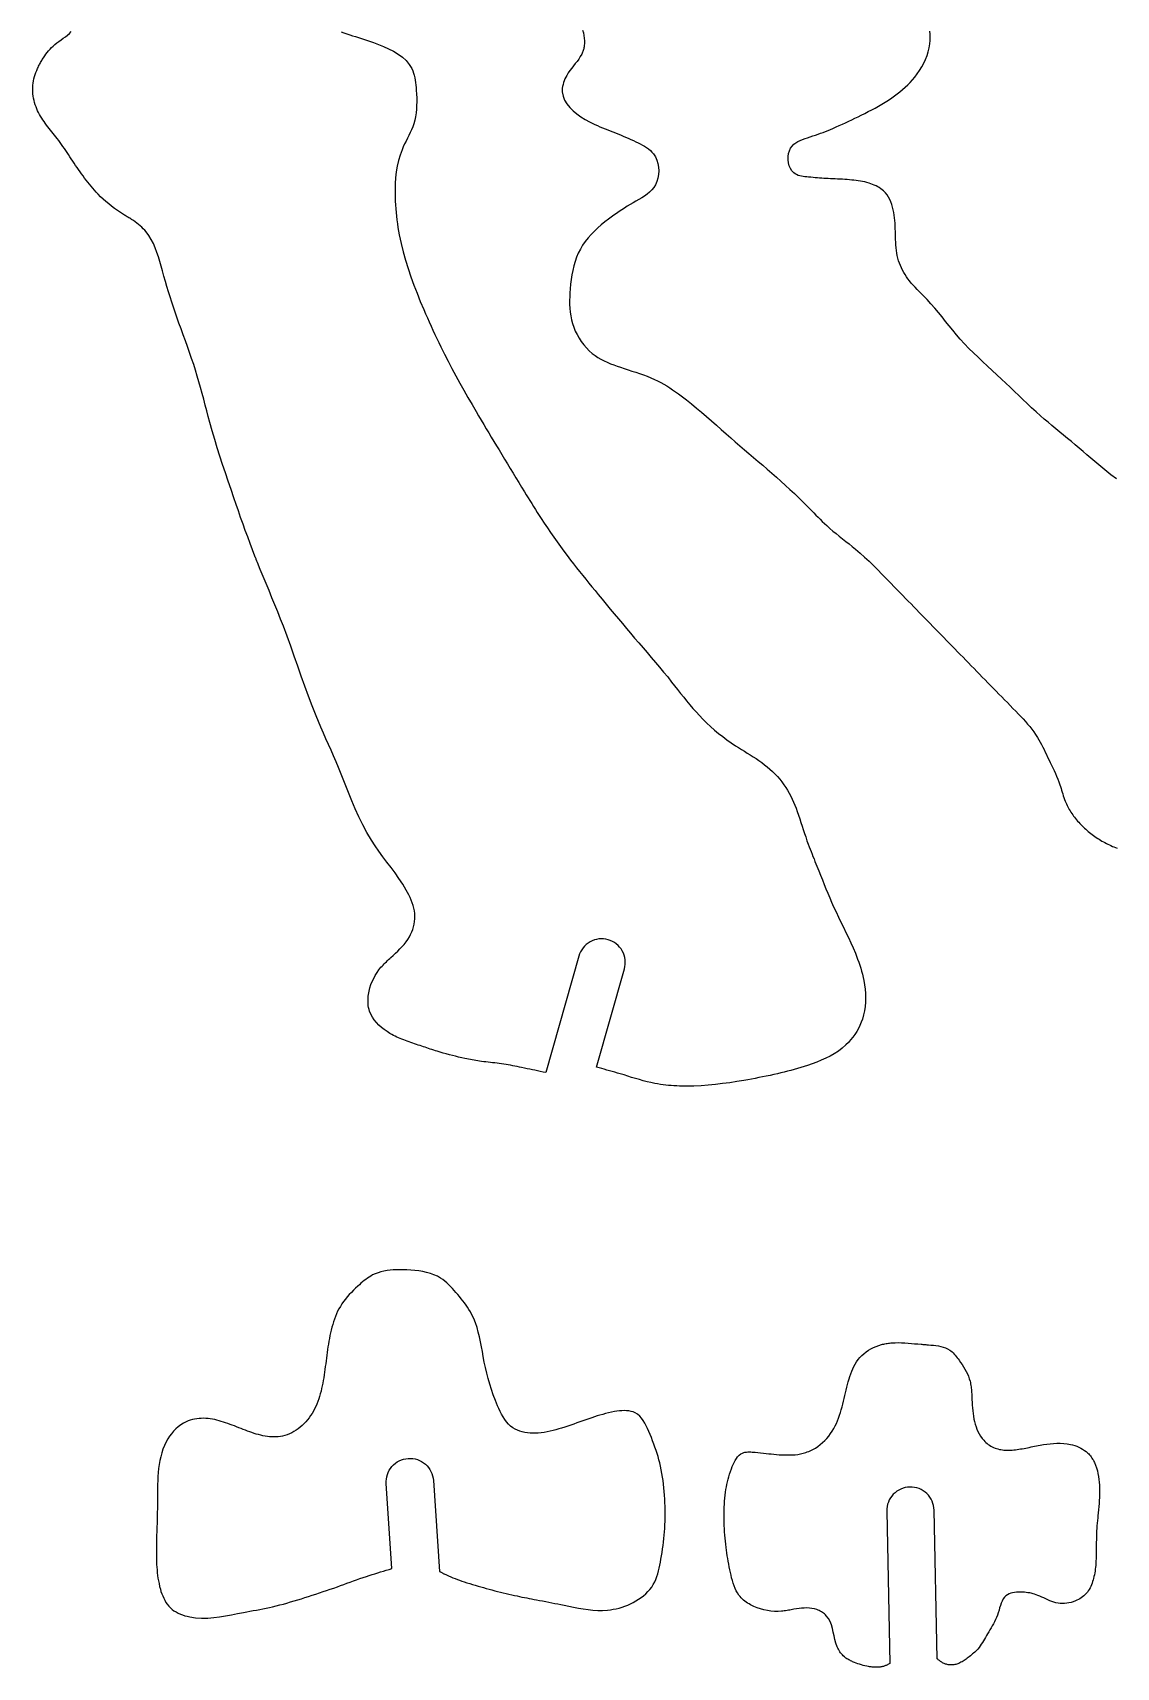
# Model space of a CAD drawing. Extents: x 0 to 940, y 0 to 559.
# Drawn here: x 483.5 to 621, y 3.7 to 211.2 of the extents above; entities that cross this region are included whole.
import ezdxf

# ---------------------------------------------------------------- set-up
doc = ezdxf.new("R2010")
doc.units = 0
doc.layers.add('CK_LEVEL_1', color=1, linetype='CONTINUOUS')

msp = doc.modelspace()

# ---------------------------------------------------------------- linework, layer by layer
at = {"layer": 'CK_LEVEL_1'}
msp.add_lwpolyline([(522.61, 211.28), (522.98, 211.15), (523.34, 211.02), (523.71, 210.9), (524.08, 210.78), (524.45, 210.66), (524.82, 210.54), (525.19, 210.42), (525.57, 210.3), (525.95, 210.18), (526.33, 210.05), (526.71, 209.91), (527.36, 209.67), (528.01, 209.41), (528.65, 209.12), (529.27, 208.8), (529.85, 208.45), (530.39, 208.06), (530.86, 207.62), (531.27, 207.13), (531.59, 206.6), (531.71, 206.32), (531.82, 206.04), (531.9, 205.75), (531.97, 205.45), (532.02, 205.14), (532.07, 204.82), (532.1, 204.51), (532.13, 204.19), (532.16, 203.87), (532.19, 203.37), (532.21, 202.89), (532.21, 202.4), (532.2, 201.92), (532.18, 201.44), (532.13, 200.97), (532.06, 200.5), (531.96, 200.04), (531.83, 199.59), (531.7, 199.22), (531.55, 198.85), (531.39, 198.49), (531.22, 198.12), (531.04, 197.76), (530.86, 197.4), (530.68, 197.04), (530.51, 196.67), (530.35, 196.3), (530.1, 195.62), (529.9, 194.92), (529.74, 194.2), (529.62, 193.48), (529.53, 192.75), (529.48, 192.01), (529.46, 191.27), (529.46, 190.53), (529.49, 189.79), (529.51, 189.31), (529.55, 188.82), (529.59, 188.34), (529.64, 187.87), (529.69, 187.39), (529.76, 186.91), (529.83, 186.44), (529.91, 185.97), (529.99, 185.5), (530.22, 184.42), (530.49, 183.34), (530.79, 182.28), (531.12, 181.22), (531.47, 180.17), (531.85, 179.12), (532.25, 178.08), (532.67, 177.05), (533.1, 176.02), (533.33, 175.49), (533.56, 174.96), (533.79, 174.44), (534.03, 173.91), (534.27, 173.39), (534.52, 172.86), (534.76, 172.34), (535.01, 171.82), (535.27, 171.3), (535.73, 170.37), (536.21, 169.45), (536.69, 168.52), (537.19, 167.6), (537.69, 166.69), (538.2, 165.78), (538.71, 164.87), (539.23, 163.97), (539.75, 163.06), (540.07, 162.52), (540.39, 161.97), (540.71, 161.43), (541.03, 160.89), (541.36, 160.35), (541.68, 159.81), (542.01, 159.27), (542.33, 158.73), (542.66, 158.19), (543.01, 157.6), (543.37, 157.01), (543.73, 156.42), (544.09, 155.83), (544.45, 155.24), (544.81, 154.66), (545.16, 154.07), (545.52, 153.48), (545.88, 152.89), (546.11, 152.51), (546.34, 152.13), (546.58, 151.76), (546.81, 151.38), (547.04, 151), (547.28, 150.62), (547.51, 150.25), (547.75, 149.87), (547.99, 149.5), (548.39, 148.9), (548.79, 148.3), (549.19, 147.7), (549.6, 147.11), (550.02, 146.53), (550.44, 145.94), (550.87, 145.36), (551.3, 144.79), (551.74, 144.22), (552.12, 143.72), (552.5, 143.24), (552.89, 142.75), (553.28, 142.27), (553.67, 141.78), (554.06, 141.3), (554.45, 140.82), (554.84, 140.34), (555.24, 139.86), (555.75, 139.24), (556.26, 138.62), (556.77, 138), (557.29, 137.39), (557.8, 136.77), (558.32, 136.15), (558.84, 135.54), (559.35, 134.92), (559.87, 134.31), (560.4, 133.7), (560.93, 133.08), (561.45, 132.47), (561.98, 131.85), (562.5, 131.23), (563.02, 130.61), (563.54, 129.99), (564.06, 129.37), (564.56, 128.73), (564.94, 128.25), (565.32, 127.77), (565.7, 127.29), (566.09, 126.81), (566.47, 126.33), (566.86, 125.85), (567.26, 125.39), (567.66, 124.93), (568.08, 124.48), (568.54, 124), (569.02, 123.53), (569.51, 123.08), (570.01, 122.64), (570.52, 122.21), (571.05, 121.8), (571.58, 121.4), (572.13, 121.02), (572.68, 120.64), (573.05, 120.41), (573.42, 120.17), (573.79, 119.94), (574.16, 119.71), (574.53, 119.48), (574.9, 119.25), (575.27, 119.01), (575.63, 118.76), (575.99, 118.51), (576.34, 118.24), (576.69, 117.96), (577.03, 117.67), (577.36, 117.37), (577.68, 117.06), (577.99, 116.74), (578.28, 116.4), (578.56, 116.06), (578.82, 115.7), (579.06, 115.35), (579.27, 115), (579.48, 114.63), (579.67, 114.26), (579.86, 113.88), (580.03, 113.49), (580.19, 113.1), (580.35, 112.71), (580.5, 112.31), (580.66, 111.85), (580.82, 111.38), (580.97, 110.92), (581.12, 110.45), (581.27, 109.99), (581.43, 109.52), (581.58, 109.06), (581.74, 108.59), (581.9, 108.13), (582.01, 107.82), (582.13, 107.51), (582.25, 107.2), (582.38, 106.89), (582.5, 106.58), (582.63, 106.27), (582.75, 105.96), (582.88, 105.65), (583, 105.34), (583.24, 104.77), (583.47, 104.2), (583.69, 103.62), (583.92, 103.05), (584.15, 102.48), (584.39, 101.91), (584.63, 101.34), (584.87, 100.77), (585.12, 100.21), (585.43, 99.55), (585.74, 98.9), (586.05, 98.25), (586.37, 97.6), (586.69, 96.95), (587, 96.3), (587.3, 95.64), (587.6, 94.98), (587.88, 94.31), (588.03, 93.94), (588.17, 93.56), (588.31, 93.18), (588.44, 92.8), (588.56, 92.41), (588.67, 92.02), (588.78, 91.63), (588.87, 91.23), (588.95, 90.83), (589.05, 90.29), (589.12, 89.74), (589.16, 89.19), (589.18, 88.64), (589.16, 88.1), (589.12, 87.55), (589.04, 87.01), (588.93, 86.48), (588.78, 85.95), (588.63, 85.54), (588.46, 85.14), (588.27, 84.74), (588.05, 84.36), (587.81, 83.99), (587.55, 83.64), (587.28, 83.3), (586.99, 82.97), (586.68, 82.66), (586.21, 82.26), (585.72, 81.89), (585.21, 81.55), (584.68, 81.25), (584.12, 80.97), (583.56, 80.71), (582.98, 80.47), (582.4, 80.25), (581.81, 80.05), (581.39, 79.92), (580.97, 79.79), (580.55, 79.66), (580.12, 79.54), (579.7, 79.43), (579.27, 79.32), (578.85, 79.21), (578.42, 79.11), (578, 79.01), (577.53, 78.9), (577.06, 78.8), (576.58, 78.7), (576.11, 78.6), (575.64, 78.51), (575.17, 78.42), (574.69, 78.33), (574.22, 78.24), (573.74, 78.16), (572.84, 78.01), (571.93, 77.87), (571.02, 77.75), (570.11, 77.64), (569.2, 77.55), (568.29, 77.48), (567.38, 77.44), (566.47, 77.43), (565.55, 77.44), (565.21, 77.46), (564.86, 77.47), (564.51, 77.5), (564.16, 77.53), (563.82, 77.56), (563.47, 77.61), (563.13, 77.65), (562.78, 77.71), (562.44, 77.77), (561.94, 77.88), (561.45, 77.99), (560.96, 78.12), (560.47, 78.26), (559.98, 78.4), (559.49, 78.55), (559, 78.7), (558.52, 78.85), (558.03, 79), (557.7, 79.1), (557.36, 79.2), (557.03, 79.29), (556.69, 79.39), (556.36, 79.48), (556.02, 79.57), (555.69, 79.67), (555.35, 79.76), (555.02, 79.85), (558.57, 92.31, 0.414214), (556.5, 96.02, 0.414214), (552.79, 93.95), (548.58, 79.15), (548.58, 79.15), (548.24, 79.22), (547.9, 79.29), (547.56, 79.37), (547.22, 79.44), (546.89, 79.51), (546.55, 79.58), (546.21, 79.65), (545.87, 79.73), (545.53, 79.8), (545.25, 79.86), (544.97, 79.92), (544.68, 79.97), (544.4, 80.03), (544.12, 80.08), (543.83, 80.14), (543.55, 80.18), (543.26, 80.23), (542.98, 80.27), (542.69, 80.31), (542.41, 80.34), (542.13, 80.38), (541.84, 80.41), (541.56, 80.44), (541.27, 80.47), (540.99, 80.5), (540.71, 80.53), (540.42, 80.57), (540.19, 80.6), (539.95, 80.64), (539.72, 80.68), (539.49, 80.72), (539.25, 80.76), (539.02, 80.8), (538.79, 80.85), (538.56, 80.89), (538.32, 80.94), (537.93, 81.03), (537.53, 81.12), (537.14, 81.22), (536.75, 81.31), (536.36, 81.42), (535.96, 81.52), (535.58, 81.63), (535.19, 81.75), (534.8, 81.86), (534.58, 81.93), (534.37, 82), (534.15, 82.07), (533.94, 82.14), (533.72, 82.21), (533.51, 82.28), (533.3, 82.36), (533.08, 82.43), (532.87, 82.5), (532.63, 82.58), (532.4, 82.65), (532.17, 82.73), (531.94, 82.81), (531.71, 82.89), (531.48, 82.97), (531.25, 83.05), (531.02, 83.13), (530.79, 83.22), (530.57, 83.3), (530.34, 83.39), (530.12, 83.48), (529.9, 83.57), (529.68, 83.67), (529.47, 83.78), (529.25, 83.88), (529.04, 84), (528.82, 84.12), (528.45, 84.35), (528.09, 84.61), (527.74, 84.88), (527.41, 85.18), (527.11, 85.49), (526.83, 85.83), (526.59, 86.18), (526.39, 86.55), (526.23, 86.94), (526.16, 87.17), (526.11, 87.4), (526.07, 87.63), (526.05, 87.87), (526.04, 88.11), (526.04, 88.35), (526.05, 88.59), (526.07, 88.84), (526.1, 89.08), (526.18, 89.5), (526.28, 89.92), (526.41, 90.32), (526.57, 90.72), (526.75, 91.11), (526.95, 91.48), (527.18, 91.84), (527.42, 92.19), (527.68, 92.52), (527.81, 92.67), (527.94, 92.81), (528.08, 92.95), (528.22, 93.09), (528.36, 93.23), (528.5, 93.37), (528.64, 93.5), (528.79, 93.63), (528.94, 93.77), (529.23, 94.03), (529.52, 94.3), (529.81, 94.57), (530.09, 94.85), (530.36, 95.14), (530.62, 95.43), (530.86, 95.74), (531.08, 96.06), (531.29, 96.4), (531.44, 96.7), (531.58, 97.01), (531.7, 97.33), (531.79, 97.65), (531.87, 97.99), (531.93, 98.32), (531.96, 98.66), (531.97, 99), (531.96, 99.33), (531.92, 99.68), (531.85, 100.03), (531.76, 100.37), (531.65, 100.71), (531.52, 101.04), (531.38, 101.37), (531.22, 101.7), (531.06, 102.02), (530.88, 102.33), (530.43, 103.07), (529.95, 103.79), (529.46, 104.5), (528.95, 105.19), (528.43, 105.87), (527.92, 106.56), (527.41, 107.24), (526.92, 107.94), (526.46, 108.65), (525.89, 109.61), (525.36, 110.59), (524.88, 111.6), (524.42, 112.63), (523.98, 113.67), (523.56, 114.72), (523.14, 115.78), (522.73, 116.83), (522.3, 117.88), (521.99, 118.62), (521.67, 119.35), (521.35, 120.08), (521.03, 120.81), (520.7, 121.54), (520.38, 122.26), (520.06, 122.99), (519.74, 123.72), (519.44, 124.45), (518.94, 125.7), (518.46, 126.95), (518, 128.22), (517.56, 129.49), (517.11, 130.76), (516.67, 132.03), (516.22, 133.3), (515.77, 134.57), (515.3, 135.83), (514.94, 136.73), (514.58, 137.64), (514.21, 138.53), (513.84, 139.43), (513.47, 140.33), (513.09, 141.22), (512.72, 142.12), (512.35, 143.02), (511.99, 143.92), (511.96, 144.01), (511.92, 144.09), (511.89, 144.18), (511.85, 144.26), (511.82, 144.35), (511.79, 144.43), (511.75, 144.52), (511.72, 144.6), (511.69, 144.69), (511.37, 145.51), (511.06, 146.33), (510.76, 147.15), (510.46, 147.97), (510.17, 148.79), (509.87, 149.62), (509.58, 150.45), (509.3, 151.27), (509.01, 152.1), (508.65, 153.16), (508.29, 154.22), (507.93, 155.28), (507.58, 156.34), (507.24, 157.4), (506.91, 158.47), (506.58, 159.54), (506.27, 160.61), (505.96, 161.68), (505.76, 162.42), (505.57, 163.15), (505.37, 163.89), (505.18, 164.63), (504.99, 165.37), (504.79, 166.1), (504.58, 166.84), (504.37, 167.57), (504.15, 168.3), (503.91, 169.06), (503.65, 169.81), (503.39, 170.56), (503.13, 171.31), (502.86, 172.06), (502.58, 172.81), (502.31, 173.55), (502.04, 174.3), (501.78, 175.04), (501.56, 175.69), (501.34, 176.33), (501.13, 176.97), (500.92, 177.62), (500.72, 178.27), (500.52, 178.93), (500.33, 179.59), (500.13, 180.25), (499.95, 180.92), (499.78, 181.51), (499.62, 182.1), (499.44, 182.69), (499.25, 183.27), (499.04, 183.83), (498.8, 184.38), (498.53, 184.91), (498.22, 185.42), (497.86, 185.89), (497.69, 186.09), (497.51, 186.28), (497.31, 186.47), (497.11, 186.65), (496.91, 186.82), (496.7, 186.99), (496.48, 187.15), (496.26, 187.3), (496.03, 187.45), (495.92, 187.53), (495.8, 187.6), (495.69, 187.67), (495.57, 187.74), (495.46, 187.8), (495.34, 187.87), (495.23, 187.94), (495.11, 188.01), (495, 188.08), (494.61, 188.33), (494.23, 188.58), (493.85, 188.85), (493.49, 189.13), (493.13, 189.42), (492.78, 189.72), (492.43, 190.03), (492.1, 190.34), (491.78, 190.67), (491.55, 190.91), (491.33, 191.16), (491.11, 191.41), (490.89, 191.66), (490.68, 191.92), (490.48, 192.18), (490.27, 192.45), (490.07, 192.71), (489.88, 192.98), (489.68, 193.25), (489.49, 193.51), (489.3, 193.78), (489.12, 194.05), (488.93, 194.32), (488.75, 194.6), (488.56, 194.87), (488.38, 195.14), (488.2, 195.42), (488.02, 195.68), (487.85, 195.94), (487.68, 196.2), (487.5, 196.46), (487.32, 196.71), (487.14, 196.97), (486.96, 197.22), (486.78, 197.48), (486.59, 197.73), (486.42, 197.94), (486.25, 198.15), (486.08, 198.37), (485.91, 198.58), (485.74, 198.79), (485.57, 199), (485.4, 199.22), (485.23, 199.44), (485.07, 199.66), (484.92, 199.87), (484.76, 200.1), (484.62, 200.32), (484.48, 200.55), (484.35, 200.78), (484.22, 201.02), (484.1, 201.26), (484, 201.51), (483.9, 201.76), (483.8, 202.02), (483.72, 202.28), (483.65, 202.55), (483.59, 202.83), (483.54, 203.1), (483.51, 203.38), (483.49, 203.66), (483.48, 203.94), (483.49, 204.21), (483.51, 204.49), (483.54, 204.77), (483.59, 205.04), (483.64, 205.31), (483.71, 205.58), (483.8, 205.85), (483.89, 206.12), (483.99, 206.38), (484.1, 206.63), (484.16, 206.76), (484.22, 206.89), (484.28, 207.02), (484.35, 207.14), (484.42, 207.27), (484.48, 207.39), (484.56, 207.51), (484.63, 207.64), (484.7, 207.76), (484.85, 207.99), (485, 208.22), (485.16, 208.44), (485.32, 208.66), (485.5, 208.87), (485.68, 209.07), (485.87, 209.27), (486.06, 209.46), (486.27, 209.65), (486.53, 209.86), (486.81, 210.06), (487.08, 210.25), (487.36, 210.45), (487.63, 210.64), (487.89, 210.85), (488.13, 211.07), (488.35, 211.3)], format="xyb", dxfattribs=at)
for points in [[(553.27, 211.47), (553.36, 211.14), (553.43, 210.81), (553.48, 210.47), (553.51, 210.14), (553.51, 209.81), (553.48, 209.48), (553.46, 209.36), (553.43, 209.24), (553.4, 209.13), (553.37, 209.01), (553.33, 208.9), (553.29, 208.78), (553.25, 208.67), (553.2, 208.56), (553.15, 208.45), (552.97, 208.13), (552.78, 207.82), (552.56, 207.52), (552.34, 207.23), (552.11, 206.95), (551.88, 206.66), (551.66, 206.36), (551.44, 206.05), (551.25, 205.73), (551.13, 205.51), (551.02, 205.29), (550.93, 205.06), (550.85, 204.82), (550.78, 204.58), (550.73, 204.35), (550.69, 204.11), (550.68, 203.87), (550.68, 203.64), (550.78, 203.11), (550.98, 202.6), (551.27, 202.12), (551.64, 201.67), (552.07, 201.24), (552.54, 200.85), (553.06, 200.49), (553.59, 200.16), (554.13, 199.86), (554.47, 199.68), (554.8, 199.52), (555.14, 199.37), (555.47, 199.23), (555.8, 199.09), (556.12, 198.96), (556.45, 198.83), (556.78, 198.7), (557.1, 198.57), (557.43, 198.44), (557.75, 198.31), (558.07, 198.18), (558.4, 198.04), (558.72, 197.9), (559.05, 197.76), (559.38, 197.61), (559.71, 197.46), (560.04, 197.31), (560.32, 197.18), (560.59, 197.04), (560.87, 196.9), (561.14, 196.75), (561.39, 196.58), (561.64, 196.4), (561.86, 196.21), (562.07, 196), (562.26, 195.77), (562.5, 195.4), (562.68, 194.98), (562.81, 194.54), (562.89, 194.09), (562.92, 193.62), (562.9, 193.15), (562.82, 192.7), (562.7, 192.26), (562.52, 191.86), (562.31, 191.52), (562.06, 191.2), (561.77, 190.92), (561.46, 190.66), (561.12, 190.41), (560.77, 190.19), (560.41, 189.97), (560.04, 189.76), (559.67, 189.55), (559.31, 189.33), (558.94, 189.12), (558.59, 188.9), (558.24, 188.68), (557.89, 188.45), (557.55, 188.22), (557.22, 187.99), (556.88, 187.74), (556.55, 187.49), (556.09, 187.14), (555.63, 186.76), (555.19, 186.38), (554.76, 185.97), (554.35, 185.55), (553.96, 185.11), (553.6, 184.66), (553.27, 184.19), (552.98, 183.69), (552.72, 183.18), (552.5, 182.65), (552.31, 182.11), (552.15, 181.55), (552.01, 180.98), (551.9, 180.41), (551.81, 179.82), (551.74, 179.24), (551.69, 178.65), (551.65, 178.15), (551.63, 177.66), (551.62, 177.16), (551.62, 176.67), (551.65, 176.18), (551.69, 175.69), (551.76, 175.21), (551.86, 174.73), (551.98, 174.25), (552.15, 173.77), (552.34, 173.29), (552.56, 172.83), (552.82, 172.38), (553.1, 171.94), (553.41, 171.53), (553.74, 171.14), (554.1, 170.78), (554.49, 170.45), (554.84, 170.18), (555.21, 169.94), (555.59, 169.71), (555.98, 169.51), (556.39, 169.32), (556.8, 169.14), (557.21, 168.98), (557.63, 168.83), (558.06, 168.68), (558.55, 168.52), (559.04, 168.36), (559.53, 168.21), (560.02, 168.05), (560.5, 167.89), (560.98, 167.73), (561.46, 167.55), (561.93, 167.36), (562.4, 167.15), (562.79, 166.96), (563.18, 166.76), (563.57, 166.54), (563.94, 166.32), (564.32, 166.08), (564.69, 165.84), (565.05, 165.59), (565.42, 165.33), (565.77, 165.07), (566.44, 164.56), (567.09, 164.04), (567.73, 163.51), (568.37, 162.97), (568.99, 162.43), (569.62, 161.88), (570.24, 161.33), (570.86, 160.78), (571.48, 160.23), (572.06, 159.72), (572.64, 159.22), (573.21, 158.72), (573.79, 158.22), (574.38, 157.73), (574.96, 157.23), (575.54, 156.73), (576.12, 156.24), (576.7, 155.74), (577.28, 155.23), (577.86, 154.72), (578.44, 154.21), (579.01, 153.69), (579.58, 153.17), (580.15, 152.65), (580.71, 152.11), (581.26, 151.58), (581.8, 151.03), (582.07, 150.76), (582.34, 150.48), (582.6, 150.2), (582.87, 149.93), (583.14, 149.66), (583.41, 149.39), (583.68, 149.12), (583.96, 148.85), (584.24, 148.59), (584.63, 148.24), (585.03, 147.9), (585.43, 147.57), (585.84, 147.24), (586.26, 146.91), (586.67, 146.59), (587.08, 146.26), (587.49, 145.93), (587.9, 145.6), (588.48, 145.1), (589.05, 144.58), (589.61, 144.06), (590.17, 143.52), (590.71, 142.98), (591.25, 142.43), (591.79, 141.88), (592.32, 141.33), (592.86, 140.77), (593.2, 140.42), (593.55, 140.06), (593.9, 139.7), (594.24, 139.35), (594.59, 138.99), (594.94, 138.64), (595.29, 138.28), (595.63, 137.93), (595.98, 137.57), (596.33, 137.21), (596.67, 136.86), (597.02, 136.5), (597.37, 136.15), (597.72, 135.79), (598.06, 135.43), (598.41, 135.08), (598.76, 134.72), (599.1, 134.37), (599.45, 134.01), (599.8, 133.65), (600.15, 133.29), (600.49, 132.94), (600.84, 132.58), (601.19, 132.22), (601.54, 131.87), (601.89, 131.51), (602.24, 131.15), (602.59, 130.79), (602.94, 130.43), (603.29, 130.07), (603.64, 129.71), (603.99, 129.35), (604.34, 128.99), (604.69, 128.63), (605.04, 128.28), (605.39, 127.92), (605.75, 127.56), (606.1, 127.2), (606.46, 126.84), (606.81, 126.48), (607.17, 126.12), (607.52, 125.76), (607.88, 125.39), (608.23, 125.03), (608.58, 124.66), (608.87, 124.35), (609.16, 124.04), (609.45, 123.72), (609.73, 123.4), (610, 123.07), (610.26, 122.74), (610.52, 122.41), (610.76, 122.06), (610.99, 121.71), (611.17, 121.41), (611.34, 121.1), (611.51, 120.79), (611.67, 120.48), (611.82, 120.16), (611.97, 119.84), (612.12, 119.52), (612.27, 119.2), (612.42, 118.88), (612.59, 118.53), (612.76, 118.18), (612.93, 117.83), (613.09, 117.48), (613.26, 117.13), (613.41, 116.77), (613.56, 116.42), (613.7, 116.06), (613.83, 115.69), (613.91, 115.46), (613.98, 115.23), (614.05, 114.99), (614.12, 114.76), (614.19, 114.53), (614.26, 114.29), (614.34, 114.06), (614.42, 113.83), (614.51, 113.61), (614.58, 113.42), (614.66, 113.25), (614.75, 113.07), (614.84, 112.9), (614.93, 112.72), (615.03, 112.55), (615.13, 112.38), (615.23, 112.22), (615.34, 112.06), (615.46, 111.89), (615.58, 111.72), (615.7, 111.56), (615.83, 111.4), (615.96, 111.24), (616.09, 111.08), (616.23, 110.93), (616.36, 110.78), (616.51, 110.63), (616.65, 110.48), (616.8, 110.33), (616.96, 110.19), (617.11, 110.04), (617.27, 109.91), (617.43, 109.77), (617.6, 109.63), (617.76, 109.5), (617.93, 109.37), (618.1, 109.25), (618.28, 109.12), (618.45, 109), (618.63, 108.88), (618.81, 108.77), (618.99, 108.66), (619.17, 108.55), (619.36, 108.44), (619.55, 108.34), (619.73, 108.24), (619.92, 108.14), (620.11, 108.05), (620.3, 107.96), (620.5, 107.87), (620.69, 107.79), (620.89, 107.71), (621.09, 107.64)], [(621, 154.51), (620.29, 155.05), (619.78, 155.46), (619.27, 155.87), (618.77, 156.29), (618.27, 156.71), (617.77, 157.14), (617.27, 157.56), (616.78, 157.99), (616.28, 158.42), (615.78, 158.84), (615.29, 159.25), (614.8, 159.66), (614.3, 160.07), (613.81, 160.47), (613.32, 160.88), (612.83, 161.29), (612.34, 161.7), (611.85, 162.12), (611.37, 162.54), (610.81, 163.04), (610.25, 163.55), (609.7, 164.07), (609.15, 164.58), (608.61, 165.11), (608.06, 165.63), (607.52, 166.15), (606.97, 166.67), (606.42, 167.19), (605.82, 167.74), (605.23, 168.29), (604.63, 168.84), (604.03, 169.4), (603.45, 169.95), (602.86, 170.52), (602.29, 171.09), (601.73, 171.67), (601.19, 172.27), (600.71, 172.82), (600.24, 173.38), (599.79, 173.94), (599.33, 174.51), (598.88, 175.08), (598.42, 175.65), (597.95, 176.2), (597.47, 176.75), (596.98, 177.29), (596.73, 177.55), (596.47, 177.8), (596.22, 178.06), (595.96, 178.32), (595.71, 178.58), (595.46, 178.84), (595.22, 179.11), (594.98, 179.38), (594.75, 179.66), (594.55, 179.92), (594.36, 180.18), (594.19, 180.45), (594.02, 180.73), (593.86, 181.01), (593.72, 181.3), (593.59, 181.59), (593.47, 181.89), (593.37, 182.2), (593.28, 182.52), (593.2, 182.86), (593.14, 183.19), (593.1, 183.53), (593.06, 183.87), (593.03, 184.21), (593.01, 184.55), (592.99, 184.9), (592.98, 185.24), (592.97, 185.59), (592.96, 185.93), (592.95, 186.28), (592.94, 186.62), (592.92, 186.97), (592.89, 187.31), (592.86, 187.66), (592.81, 188), (592.75, 188.35), (592.68, 188.69), (592.6, 189.02), (592.49, 189.35), (592.38, 189.67), (592.24, 189.98), (592.08, 190.28), (591.9, 190.57), (591.7, 190.83), (591.47, 191.07), (591.3, 191.22), (591.11, 191.36), (590.91, 191.49), (590.71, 191.61), (590.5, 191.72), (590.28, 191.82), (590.06, 191.91), (589.84, 191.99), (589.61, 192.07), (589.34, 192.14), (589.06, 192.21), (588.79, 192.27), (588.52, 192.32), (588.24, 192.37), (587.96, 192.4), (587.69, 192.44), (587.41, 192.46), (587.13, 192.49), (586.83, 192.51), (586.53, 192.53), (586.23, 192.55), (585.93, 192.56), (585.63, 192.58), (585.33, 192.59), (585.03, 192.61), (584.73, 192.62), (584.44, 192.64), (584.16, 192.65), (583.89, 192.67), (583.62, 192.69), (583.34, 192.71), (583.07, 192.73), (582.79, 192.75), (582.51, 192.78), (582.23, 192.8), (581.94, 192.82), (581.71, 192.85), (581.48, 192.87), (581.26, 192.9), (581.03, 192.94), (580.82, 192.99), (580.61, 193.05), (580.41, 193.14), (580.22, 193.24), (580.06, 193.36), (579.82, 193.62), (579.63, 193.92), (579.49, 194.27), (579.39, 194.65), (579.35, 195.04), (579.35, 195.44), (579.4, 195.82), (579.51, 196.18), (579.66, 196.51), (579.84, 196.77), (580.06, 196.99), (580.31, 197.18), (580.58, 197.34), (580.87, 197.49), (581.18, 197.61), (581.5, 197.73), (581.82, 197.83), (582.14, 197.94), (582.48, 198.05), (582.82, 198.16), (583.14, 198.28), (583.47, 198.39), (583.78, 198.51), (584.1, 198.63), (584.41, 198.76), (584.72, 198.88), (585.03, 199.01), (585.43, 199.19), (585.83, 199.36), (586.23, 199.54), (586.63, 199.73), (587.04, 199.92), (587.43, 200.11), (587.83, 200.3), (588.23, 200.5), (588.63, 200.7), (589.07, 200.92), (589.51, 201.14), (589.95, 201.37), (590.39, 201.6), (590.82, 201.84), (591.24, 202.09), (591.67, 202.34), (592.08, 202.61), (592.49, 202.88), (592.85, 203.13), (593.2, 203.39), (593.54, 203.66), (593.87, 203.94), (594.2, 204.23), (594.52, 204.54), (594.82, 204.85), (595.12, 205.18), (595.41, 205.52), (595.73, 205.94), (596.03, 206.37), (596.3, 206.82), (596.55, 207.29), (596.78, 207.76), (596.97, 208.25), (597.13, 208.74), (597.25, 209.25), (597.32, 209.75), (597.36, 210.15), (597.37, 210.56), (597.36, 210.96), (597.33, 211.37)]]:
    msp.add_lwpolyline(points, dxfattribs=at)
for points in [[(529.07, 16.18), (528.34, 26.97, -0.414214), (531.13, 30.17, -0.414214), (534.33, 27.38), (535.11, 15.83), (535.17, 15.79), (535.24, 15.76), (535.31, 15.72), (535.38, 15.68), (535.44, 15.65), (535.51, 15.61), (535.58, 15.58), (535.64, 15.54), (535.71, 15.51), (535.98, 15.38), (536.26, 15.25), (536.53, 15.13), (536.81, 15.02), (537.1, 14.91), (537.38, 14.81), (537.66, 14.71), (537.95, 14.61), (538.24, 14.52), (538.59, 14.4), (538.94, 14.29), (539.29, 14.18), (539.64, 14.08), (539.99, 13.97), (540.34, 13.87), (540.69, 13.77), (541.04, 13.67), (541.4, 13.57), (541.76, 13.48), (542.11, 13.38), (542.47, 13.29), (542.83, 13.2), (543.19, 13.11), (543.55, 13.02), (543.92, 12.94), (544.28, 12.86), (544.64, 12.78), (544.95, 12.71), (545.26, 12.65), (545.57, 12.58), (545.88, 12.52), (546.18, 12.46), (546.49, 12.4), (546.8, 12.34), (547.11, 12.28), (547.42, 12.23), (547.81, 12.15), (548.19, 12.08), (548.58, 12), (548.97, 11.93), (549.35, 11.85), (549.74, 11.77), (550.13, 11.7), (550.52, 11.62), (550.91, 11.54), (551.52, 11.41), (552.13, 11.29), (552.74, 11.17), (553.35, 11.07), (553.96, 10.98), (554.58, 10.92), (555.19, 10.88), (555.8, 10.88), (556.41, 10.91), (556.79, 10.96), (557.16, 11.02), (557.54, 11.09), (557.91, 11.18), (558.28, 11.29), (558.64, 11.42), (559, 11.56), (559.35, 11.72), (559.7, 11.89), (560.04, 12.08), (560.37, 12.29), (560.68, 12.51), (560.99, 12.75), (561.28, 13), (561.55, 13.27), (561.8, 13.55), (562.03, 13.85), (562.23, 14.16), (562.41, 14.49), (562.56, 14.82), (562.7, 15.17), (562.81, 15.52), (562.91, 15.89), (563, 16.26), (563.07, 16.63), (563.14, 17), (563.21, 17.38), (563.28, 17.82), (563.35, 18.25), (563.41, 18.69), (563.48, 19.12), (563.53, 19.55), (563.58, 19.99), (563.63, 20.42), (563.67, 20.85), (563.7, 21.29), (563.72, 21.75), (563.74, 22.22), (563.75, 22.68), (563.75, 23.15), (563.75, 23.62), (563.74, 24.09), (563.72, 24.56), (563.69, 25.02), (563.66, 25.49), (563.62, 25.96), (563.58, 26.42), (563.53, 26.89), (563.47, 27.35), (563.4, 27.81), (563.33, 28.26), (563.24, 28.72), (563.15, 29.17), (563.05, 29.61), (562.95, 30.01), (562.84, 30.41), (562.71, 30.81), (562.59, 31.2), (562.45, 31.6), (562.31, 32), (562.15, 32.41), (562, 32.81), (561.83, 33.23), (561.68, 33.59), (561.52, 33.96), (561.35, 34.32), (561.17, 34.66), (560.97, 34.99), (560.75, 35.28), (560.51, 35.55), (560.25, 35.78), (559.95, 35.96), (559.7, 36.07), (559.43, 36.15), (559.15, 36.2), (558.85, 36.23), (558.55, 36.24), (558.24, 36.23), (557.93, 36.2), (557.62, 36.16), (557.31, 36.11), (556.93, 36.04), (556.56, 35.96), (556.19, 35.87), (555.83, 35.77), (555.47, 35.67), (555.12, 35.56), (554.77, 35.44), (554.42, 35.33), (554.07, 35.21), (553.69, 35.07), (553.31, 34.94), (552.92, 34.8), (552.54, 34.67), (552.15, 34.54), (551.76, 34.41), (551.37, 34.28), (550.99, 34.15), (550.6, 34.03), (550.23, 33.92), (549.87, 33.81), (549.51, 33.72), (549.14, 33.63), (548.77, 33.55), (548.4, 33.48), (548.02, 33.43), (547.64, 33.4), (547.26, 33.38), (546.93, 33.38), (546.59, 33.4), (546.26, 33.43), (545.93, 33.48), (545.61, 33.55), (545.29, 33.64), (544.99, 33.76), (544.7, 33.89), (544.43, 34.05), (544.13, 34.28), (543.86, 34.53), (543.61, 34.81), (543.39, 35.11), (543.18, 35.44), (542.98, 35.78), (542.8, 36.13), (542.63, 36.49), (542.47, 36.85), (542.19, 37.54), (541.93, 38.23), (541.7, 38.92), (541.48, 39.61), (541.29, 40.3), (541.11, 41), (540.94, 41.7), (540.79, 42.4), (540.65, 43.12), (540.54, 43.73), (540.43, 44.35), (540.31, 44.97), (540.18, 45.59), (540.03, 46.2), (539.87, 46.79), (539.67, 47.38), (539.45, 47.95), (539.18, 48.5), (539.02, 48.79), (538.84, 49.08), (538.66, 49.36), (538.47, 49.63), (538.27, 49.91), (538.06, 50.17), (537.84, 50.44), (537.63, 50.71), (537.41, 50.97), (537.19, 51.23), (536.97, 51.49), (536.74, 51.74), (536.51, 51.99), (536.28, 52.23), (536.03, 52.46), (535.78, 52.68), (535.52, 52.88), (535.25, 53.06), (534.84, 53.3), (534.4, 53.49), (533.95, 53.66), (533.47, 53.79), (532.99, 53.89), (532.49, 53.97), (531.99, 54.03), (531.48, 54.07), (530.97, 54.1), (530.86, 54.11), (530.76, 54.11), (530.66, 54.11), (530.56, 54.12), (530.45, 54.12), (530.35, 54.12), (530.25, 54.12), (530.15, 54.13), (530.04, 54.13), (529.64, 54.12), (529.24, 54.1), (528.84, 54.07), (528.45, 54.02), (528.06, 53.95), (527.68, 53.86), (527.31, 53.75), (526.96, 53.62), (526.61, 53.46), (526.38, 53.33), (526.17, 53.2), (525.95, 53.06), (525.74, 52.9), (525.54, 52.74), (525.33, 52.57), (525.13, 52.4), (524.94, 52.23), (524.74, 52.05), (524.46, 51.78), (524.19, 51.52), (523.92, 51.25), (523.66, 50.97), (523.4, 50.69), (523.16, 50.4), (522.93, 50.1), (522.72, 49.79), (522.52, 49.48), (522.34, 49.17), (522.18, 48.85), (522.03, 48.53), (521.9, 48.19), (521.77, 47.86), (521.65, 47.52), (521.55, 47.17), (521.45, 46.82), (521.36, 46.47), (521.28, 46.12), (521.2, 45.76), (521.13, 45.41), (521.07, 45.05), (521.01, 44.69), (520.95, 44.34), (520.9, 43.98), (520.85, 43.62), (520.8, 43.26), (520.75, 42.9), (520.71, 42.55), (520.66, 42.19), (520.61, 41.84), (520.57, 41.48), (520.52, 41.12), (520.46, 40.77), (520.41, 40.41), (520.35, 40.06), (520.29, 39.72), (520.22, 39.38), (520.15, 39.05), (520.07, 38.71), (519.98, 38.38), (519.89, 38.05), (519.78, 37.73), (519.67, 37.4), (519.54, 37.08), (519.41, 36.78), (519.26, 36.48), (519.1, 36.18), (518.93, 35.89), (518.75, 35.61), (518.56, 35.34), (518.35, 35.07), (518.13, 34.81), (517.9, 34.57), (517.67, 34.34), (517.42, 34.13), (517.17, 33.93), (516.91, 33.74), (516.63, 33.57), (516.35, 33.42), (516.06, 33.28), (515.77, 33.17), (515.46, 33.07), (515.2, 33.01), (514.92, 32.96), (514.65, 32.93), (514.37, 32.91), (514.09, 32.9), (513.82, 32.91), (513.54, 32.93), (513.26, 32.96), (512.98, 33), (512.7, 33.05), (512.41, 33.12), (512.13, 33.19), (511.85, 33.27), (511.57, 33.35), (511.29, 33.45), (511.02, 33.54), (510.75, 33.64), (510.47, 33.74), (510.19, 33.85), (509.92, 33.96), (509.64, 34.07), (509.36, 34.18), (509.08, 34.29), (508.8, 34.39), (508.52, 34.5), (508.24, 34.6), (507.95, 34.7), (507.68, 34.79), (507.41, 34.88), (507.13, 34.96), (506.86, 35.03), (506.58, 35.1), (506.3, 35.15), (506.01, 35.2), (505.73, 35.24), (505.44, 35.26), (505.16, 35.27), (504.87, 35.26), (504.59, 35.25), (504.31, 35.21), (504.03, 35.17), (503.75, 35.1), (503.48, 35.03), (503.21, 34.93), (502.95, 34.82), (502.6, 34.64), (502.26, 34.42), (501.94, 34.18), (501.64, 33.91), (501.35, 33.62), (501.09, 33.31), (500.84, 32.98), (500.62, 32.64), (500.42, 32.29), (500.2, 31.83), (500.01, 31.36), (499.85, 30.88), (499.72, 30.39), (499.61, 29.9), (499.53, 29.4), (499.46, 28.9), (499.41, 28.39), (499.38, 27.89), (499.35, 27.37), (499.33, 26.86), (499.31, 26.36), (499.31, 25.85), (499.3, 25.34), (499.3, 24.83), (499.3, 24.32), (499.3, 23.82), (499.29, 23.31), (499.29, 22.95), (499.28, 22.6), (499.27, 22.24), (499.26, 21.89), (499.25, 21.53), (499.24, 21.18), (499.22, 20.82), (499.21, 20.47), (499.2, 20.11), (499.19, 19.73), (499.19, 19.36), (499.18, 18.98), (499.18, 18.6), (499.18, 18.22), (499.18, 17.85), (499.19, 17.47), (499.2, 17.09), (499.21, 16.72), (499.23, 16.37), (499.26, 16.02), (499.29, 15.67), (499.33, 15.32), (499.38, 14.97), (499.44, 14.63), (499.51, 14.28), (499.58, 13.93), (499.68, 13.59), (499.76, 13.29), (499.86, 13), (499.98, 12.71), (500.1, 12.43), (500.24, 12.16), (500.39, 11.9), (500.56, 11.66), (500.75, 11.42), (500.95, 11.21), (501.17, 11.01), (501.41, 10.84), (501.67, 10.68), (501.94, 10.54), (502.22, 10.41), (502.51, 10.3), (502.8, 10.21), (503.1, 10.13), (503.4, 10.06), (504.16, 9.94), (504.92, 9.89), (505.69, 9.9), (506.45, 9.96), (507.2, 10.06), (507.96, 10.18), (508.72, 10.32), (509.48, 10.48), (510.23, 10.63), (510.64, 10.71), (511.05, 10.78), (511.47, 10.86), (511.88, 10.93), (512.29, 11.01), (512.7, 11.09), (513.1, 11.17), (513.51, 11.25), (513.92, 11.34), (514.38, 11.45), (514.84, 11.57), (515.3, 11.69), (515.75, 11.82), (516.21, 11.95), (516.67, 12.09), (517.12, 12.23), (517.57, 12.37), (518.03, 12.51), (518.49, 12.66), (518.94, 12.81), (519.4, 12.95), (519.86, 13.1), (520.32, 13.26), (520.77, 13.41), (521.23, 13.57), (521.68, 13.72), (522.14, 13.88), (522.55, 14.03), (522.95, 14.18), (523.36, 14.33), (523.77, 14.48), (524.18, 14.63), (524.59, 14.77), (525, 14.92), (525.41, 15.06), (525.82, 15.2), (526.18, 15.32), (526.54, 15.43), (526.9, 15.54), (527.26, 15.65), (527.62, 15.76), (527.98, 15.86), (528.34, 15.97), (528.71, 16.07), (529.07, 16.18)], [(592.26, 4.15), (592.18, 4.1), (592.1, 4.06), (592.02, 4.02), (591.95, 3.98), (591.87, 3.94), (591.79, 3.9), (591.71, 3.87), (591.62, 3.83), (591.54, 3.8), (591.44, 3.77), (591.34, 3.74), (591.24, 3.72), (591.13, 3.7), (591.03, 3.69), (590.92, 3.67), (590.81, 3.66), (590.71, 3.66), (590.6, 3.66), (590.48, 3.66), (590.37, 3.66), (590.25, 3.67), (590.13, 3.67), (590.02, 3.69), (589.9, 3.7), (589.79, 3.71), (589.67, 3.73), (589.56, 3.75), (589.33, 3.79), (589.1, 3.85), (588.87, 3.9), (588.64, 3.97), (588.42, 4.04), (588.19, 4.11), (587.97, 4.19), (587.75, 4.28), (587.53, 4.37), (587.41, 4.43), (587.28, 4.49), (587.16, 4.55), (587.04, 4.61), (586.92, 4.68), (586.81, 4.75), (586.69, 4.83), (586.59, 4.91), (586.48, 4.99), (586.35, 5.11), (586.23, 5.23), (586.12, 5.36), (586.01, 5.49), (585.91, 5.64), (585.82, 5.79), (585.73, 5.94), (585.65, 6.1), (585.58, 6.26), (585.41, 6.71), (585.28, 7.17), (585.17, 7.64), (585.07, 8.12), (584.96, 8.58), (584.83, 9.03), (584.67, 9.46), (584.46, 9.85), (584.19, 10.21), (584.08, 10.32), (583.97, 10.43), (583.84, 10.53), (583.71, 10.62), (583.57, 10.71), (583.43, 10.78), (583.29, 10.86), (583.14, 10.92), (582.99, 10.98), (582.68, 11.07), (582.36, 11.14), (582.04, 11.17), (581.71, 11.19), (581.38, 11.18), (581.06, 11.16), (580.73, 11.12), (580.4, 11.07), (580.07, 11.02), (579.9, 10.99), (579.73, 10.96), (579.55, 10.92), (579.38, 10.89), (579.21, 10.86), (579.03, 10.84), (578.86, 10.81), (578.69, 10.79), (578.51, 10.77), (578.07, 10.75), (577.62, 10.75), (577.17, 10.78), (576.72, 10.85), (576.27, 10.94), (575.83, 11.06), (575.4, 11.2), (574.98, 11.38), (574.57, 11.59), (574.39, 11.7), (574.2, 11.81), (574.03, 11.94), (573.86, 12.06), (573.69, 12.2), (573.53, 12.34), (573.38, 12.49), (573.24, 12.65), (573.11, 12.81), (572.92, 13.09), (572.75, 13.38), (572.61, 13.68), (572.48, 14), (572.37, 14.33), (572.27, 14.66), (572.18, 15), (572.1, 15.34), (572.03, 15.68), (571.95, 16.04), (571.88, 16.4), (571.81, 16.76), (571.74, 17.11), (571.68, 17.47), (571.62, 17.82), (571.57, 18.17), (571.52, 18.53), (571.47, 18.88), (571.42, 19.27), (571.38, 19.67), (571.34, 20.06), (571.31, 20.45), (571.28, 20.85), (571.26, 21.24), (571.24, 21.64), (571.23, 22.04), (571.22, 22.43), (571.22, 22.82), (571.22, 23.21), (571.23, 23.6), (571.24, 23.99), (571.26, 24.38), (571.29, 24.76), (571.32, 25.14), (571.36, 25.52), (571.41, 25.9), (571.46, 26.22), (571.52, 26.55), (571.58, 26.87), (571.65, 27.2), (571.73, 27.52), (571.82, 27.85), (571.92, 28.18), (572.03, 28.51), (572.15, 28.85), (572.25, 29.13), (572.37, 29.4), (572.49, 29.67), (572.63, 29.93), (572.78, 30.17), (572.94, 30.39), (573.13, 30.58), (573.33, 30.74), (573.55, 30.86), (573.71, 30.91), (573.87, 30.96), (574.05, 30.98), (574.23, 31), (574.41, 31), (574.6, 30.99), (574.78, 30.98), (574.97, 30.97), (575.16, 30.95), (575.51, 30.91), (575.86, 30.88), (576.2, 30.84), (576.54, 30.8), (576.88, 30.77), (577.21, 30.74), (577.55, 30.7), (577.88, 30.68), (578.22, 30.65), (578.56, 30.63), (578.89, 30.62), (579.23, 30.61), (579.57, 30.61), (579.91, 30.62), (580.25, 30.65), (580.58, 30.69), (580.91, 30.74), (581.24, 30.82), (581.42, 30.87), (581.6, 30.93), (581.78, 30.99), (581.96, 31.06), (582.13, 31.13), (582.3, 31.22), (582.47, 31.3), (582.63, 31.39), (582.8, 31.49), (583.12, 31.7), (583.42, 31.93), (583.71, 32.18), (583.99, 32.44), (584.25, 32.72), (584.5, 33.01), (584.73, 33.32), (584.94, 33.64), (585.14, 33.96), (585.31, 34.29), (585.47, 34.62), (585.62, 34.96), (585.75, 35.3), (585.87, 35.65), (585.99, 36), (586.09, 36.36), (586.19, 36.72), (586.28, 37.07), (586.37, 37.43), (586.45, 37.78), (586.54, 38.14), (586.62, 38.49), (586.71, 38.85), (586.79, 39.2), (586.89, 39.55), (586.98, 39.91), (587.09, 40.26), (587.19, 40.59), (587.3, 40.91), (587.42, 41.23), (587.56, 41.54), (587.7, 41.85), (587.86, 42.14), (588.03, 42.43), (588.23, 42.71), (588.44, 42.97), (588.68, 43.23), (588.95, 43.47), (589.23, 43.69), (589.53, 43.9), (589.84, 44.08), (590.17, 44.25), (590.5, 44.39), (590.85, 44.52), (591.19, 44.62), (591.34, 44.66), (591.48, 44.69), (591.63, 44.72), (591.78, 44.75), (591.92, 44.77), (592.07, 44.79), (592.22, 44.81), (592.37, 44.83), (592.51, 44.84), (592.93, 44.86), (593.34, 44.87), (593.75, 44.86), (594.17, 44.84), (594.58, 44.81), (594.99, 44.78), (595.4, 44.74), (595.82, 44.7), (596.22, 44.66), (596.33, 44.66), (596.43, 44.65), (596.53, 44.64), (596.63, 44.63), (596.73, 44.62), (596.84, 44.62), (596.94, 44.61), (597.04, 44.6), (597.14, 44.59), (597.46, 44.57), (597.78, 44.54), (598.09, 44.5), (598.41, 44.45), (598.72, 44.39), (599.02, 44.3), (599.31, 44.2), (599.59, 44.08), (599.85, 43.92), (600, 43.81), (600.15, 43.69), (600.29, 43.56), (600.42, 43.42), (600.55, 43.27), (600.68, 43.12), (600.8, 42.96), (600.92, 42.8), (601.04, 42.64), (601.24, 42.36), (601.43, 42.08), (601.61, 41.79), (601.79, 41.5), (601.95, 41.21), (602.09, 40.91), (602.23, 40.6), (602.34, 40.29), (602.43, 39.98), (602.47, 39.8), (602.51, 39.63), (602.54, 39.45), (602.56, 39.27), (602.58, 39.09), (602.6, 38.91), (602.62, 38.73), (602.63, 38.55), (602.64, 38.36), (602.66, 38.01), (602.67, 37.65), (602.69, 37.29), (602.71, 36.94), (602.73, 36.58), (602.77, 36.23), (602.81, 35.87), (602.86, 35.52), (602.92, 35.16), (603, 34.84), (603.08, 34.51), (603.19, 34.19), (603.31, 33.88), (603.44, 33.57), (603.6, 33.28), (603.77, 32.99), (603.96, 32.72), (604.18, 32.47), (604.31, 32.33), (604.45, 32.2), (604.6, 32.07), (604.75, 31.95), (604.91, 31.84), (605.08, 31.74), (605.25, 31.65), (605.42, 31.56), (605.6, 31.49), (605.78, 31.43), (605.97, 31.37), (606.16, 31.32), (606.35, 31.29), (606.55, 31.26), (606.74, 31.24), (606.94, 31.22), (607.13, 31.22), (607.33, 31.22), (607.55, 31.22), (607.77, 31.23), (607.98, 31.25), (608.2, 31.27), (608.42, 31.3), (608.63, 31.33), (608.85, 31.37), (609.06, 31.4), (609.28, 31.44), (609.5, 31.49), (609.73, 31.53), (609.95, 31.58), (610.18, 31.63), (610.41, 31.67), (610.63, 31.72), (610.86, 31.77), (611.09, 31.81), (611.31, 31.85), (611.74, 31.93), (612.17, 31.99), (612.59, 32.04), (613.02, 32.08), (613.46, 32.1), (613.89, 32.1), (614.32, 32.07), (614.74, 32.02), (615.17, 31.94), (615.44, 31.88), (615.71, 31.8), (615.97, 31.71), (616.23, 31.61), (616.48, 31.49), (616.72, 31.35), (616.95, 31.2), (617.17, 31.04), (617.38, 30.86), (617.49, 30.74), (617.6, 30.62), (617.71, 30.49), (617.81, 30.36), (617.9, 30.22), (617.99, 30.08), (618.08, 29.94), (618.15, 29.79), (618.23, 29.64), (618.37, 29.3), (618.49, 28.96), (618.59, 28.6), (618.67, 28.24), (618.74, 27.88), (618.78, 27.51), (618.82, 27.14), (618.84, 26.76), (618.85, 26.39), (618.86, 26), (618.85, 25.61), (618.84, 25.22), (618.83, 24.83), (618.81, 24.44), (618.78, 24.05), (618.75, 23.66), (618.71, 23.28), (618.67, 22.89), (618.65, 22.72), (618.63, 22.55), (618.61, 22.38), (618.6, 22.21), (618.58, 22.04), (618.56, 21.87), (618.54, 21.69), (618.53, 21.52), (618.51, 21.35), (618.49, 20.88), (618.47, 20.4), (618.46, 19.92), (618.45, 19.45), (618.45, 18.97), (618.45, 18.49), (618.44, 18.02), (618.43, 17.54), (618.41, 17.06), (618.39, 16.83), (618.38, 16.59), (618.35, 16.35), (618.32, 16.12), (618.29, 15.88), (618.25, 15.65), (618.21, 15.41), (618.16, 15.18), (618.11, 14.94), (618.05, 14.74), (617.99, 14.53), (617.92, 14.32), (617.84, 14.12), (617.75, 13.92), (617.66, 13.73), (617.56, 13.55), (617.44, 13.37), (617.32, 13.19), (617.18, 13.03), (617.04, 12.88), (616.88, 12.74), (616.72, 12.61), (616.55, 12.48), (616.37, 12.37), (616.19, 12.26), (616, 12.16), (615.8, 12.08), (615.54, 11.98), (615.27, 11.9), (614.99, 11.83), (614.72, 11.79), (614.44, 11.76), (614.16, 11.75), (613.88, 11.77), (613.6, 11.8), (613.33, 11.85), (613.07, 11.92), (612.81, 12.01), (612.55, 12.11), (612.3, 12.22), (612.05, 12.34), (611.8, 12.46), (611.55, 12.57), (611.3, 12.69), (611.04, 12.79), (610.84, 12.87), (610.63, 12.94), (610.43, 13), (610.21, 13.05), (610, 13.1), (609.78, 13.13), (609.56, 13.16), (609.33, 13.19), (609.1, 13.2), (608.85, 13.21), (608.59, 13.21), (608.33, 13.2), (608.08, 13.17), (607.83, 13.12), (607.6, 13.06), (607.38, 12.98), (607.17, 12.87), (606.99, 12.75), (606.8, 12.55), (606.64, 12.33), (606.5, 12.07), (606.38, 11.8), (606.28, 11.5), (606.19, 11.2), (606.11, 10.89), (606.01, 10.59), (605.92, 10.29), (605.81, 9.99), (605.68, 9.71), (605.55, 9.44), (605.41, 9.18), (605.26, 8.92), (605.11, 8.66), (604.95, 8.41), (604.8, 8.15), (604.65, 7.9), (604.52, 7.68), (604.39, 7.46), (604.26, 7.23), (604.13, 7.01), (604, 6.8), (603.86, 6.58), (603.72, 6.37), (603.57, 6.17), (603.41, 5.98), (603.28, 5.84), (603.16, 5.71), (603.03, 5.59), (602.89, 5.46), (602.75, 5.35), (602.61, 5.23), (602.47, 5.11), (602.32, 5), (602.18, 4.89), (602.05, 4.8), (601.93, 4.71), (601.8, 4.62), (601.68, 4.53), (601.55, 4.45), (601.42, 4.37), (601.28, 4.29), (601.15, 4.22), (601.01, 4.16), (600.88, 4.11), (600.76, 4.07), (600.63, 4.03), (600.5, 4), (600.37, 3.98), (600.24, 3.96), (600.11, 3.95), (599.98, 3.95), (599.85, 3.96), (599.75, 3.97), (599.64, 3.98), (599.54, 4.01), (599.43, 4.04), (599.33, 4.07), (599.23, 4.11), (599.14, 4.15), (599.04, 4.19), (598.95, 4.24), (598.86, 4.29), (598.78, 4.34), (598.7, 4.4), (598.63, 4.45), (598.55, 4.51), (598.47, 4.56), (598.4, 4.62), (598.33, 4.68), (598.25, 4.74), (597.87, 23.6, 0.414214), (594.8, 26.54, 0.414214), (591.86, 23.48), (592.26, 4.15)]]:
    msp.add_lwpolyline(points, format="xyb", close=True, dxfattribs=at)

doc.saveas('drawing.dxf')
